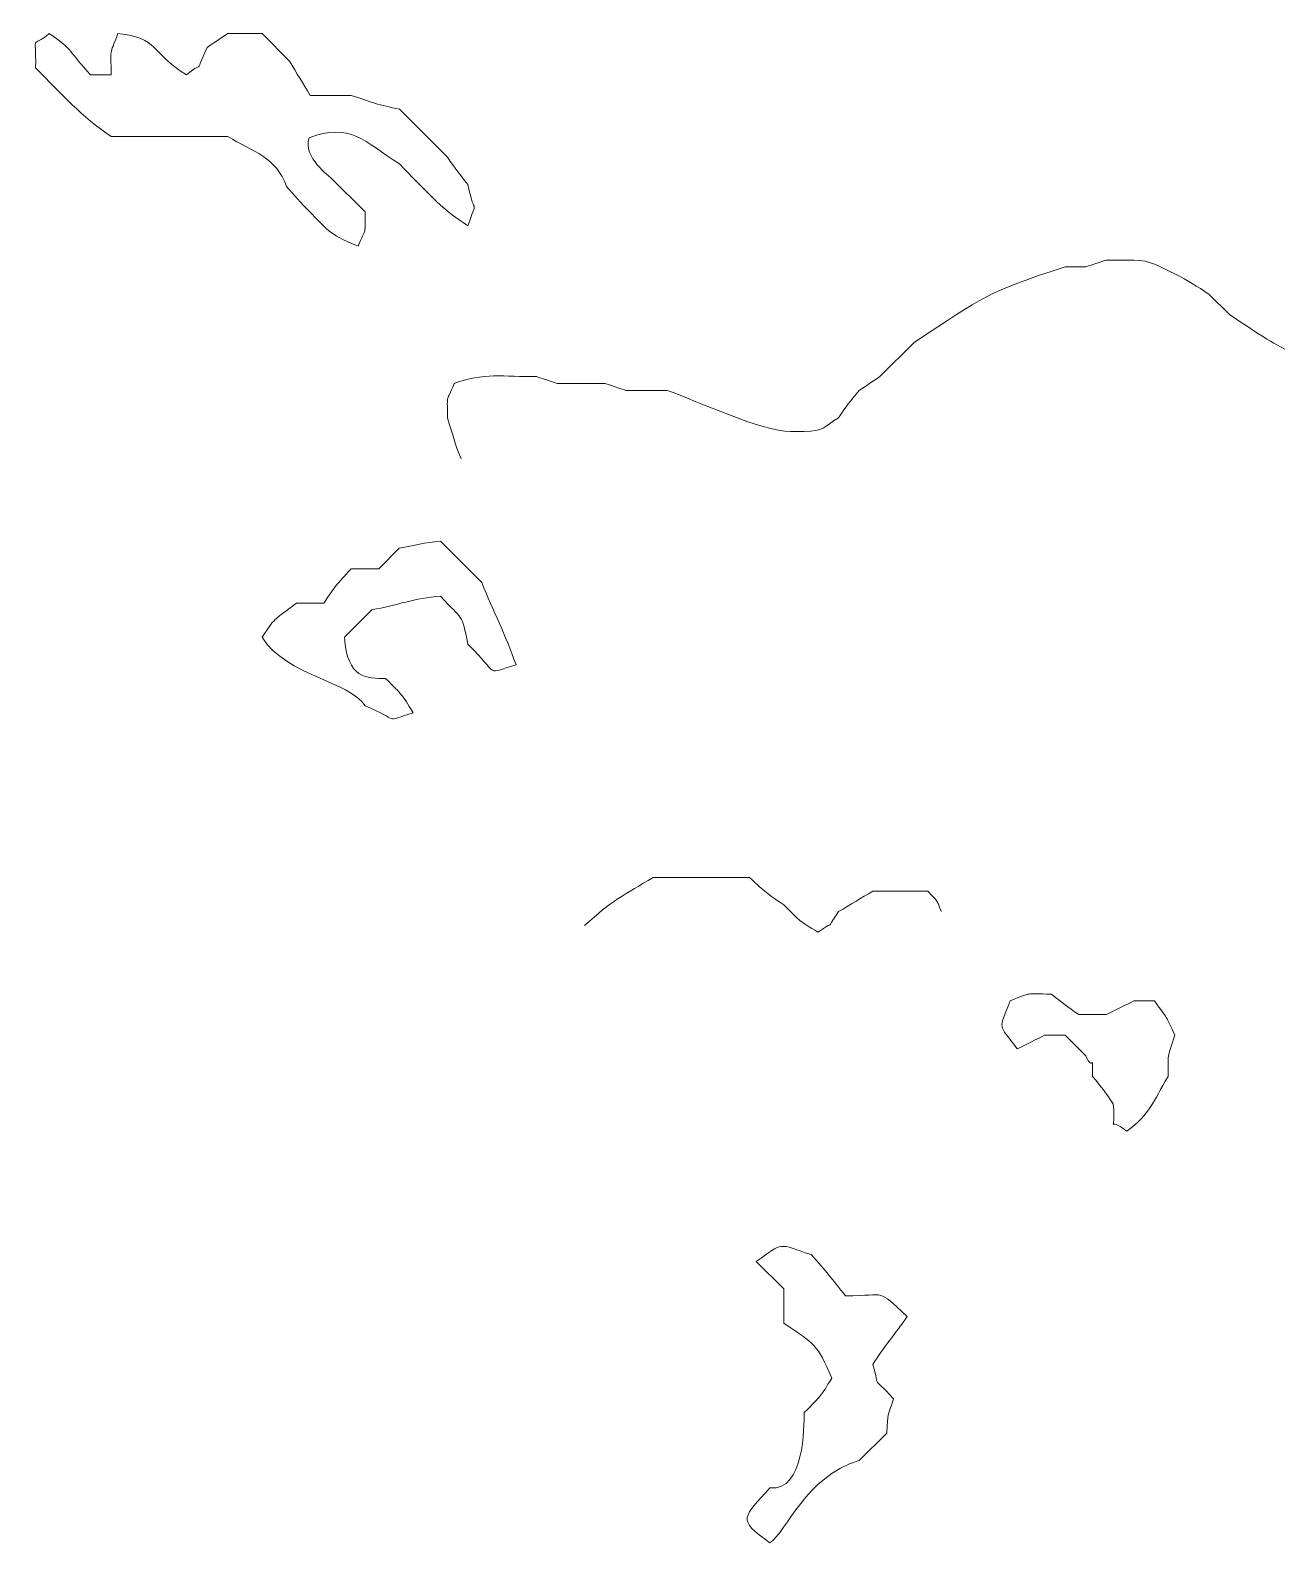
# Model space of a CAD drawing. Header units: millimetres. Extents: x -1760 to -1105, y 422 to 906.
# Drawn here: x -1434.52 to -1408.93, y 548.18 to 579.05 of the extents above; entities that cross this region are included whole.
import ezdxf

# ---------------------------------------------------------------- set-up
doc = ezdxf.new("R2010")
doc.units = ezdxf.units.MM
doc.header["$MEASUREMENT"] = 0
doc.layers.add('layer 1', color=7, linetype='Continuous')

msp = doc.modelspace()

# ---------------------------------------------------------------- linework, layer by layer
at = {"layer": 'layer 1', "color": 225, "lineweight": 0}
for points, knots in [([(-1428.9536, 575.4777), (-1428.4207, 574.9447), (-1428.4819, 574.9117), (-1427.8335, 574.6378), (-1427.8335, 574.6378), (-1427.6693, 575.0606), (-1427.6935, 574.7752), (-1427.6935, 575.3377), (-1427.6935, 575.3377), (-1427.6935, 575.3377), (-1428.3934, 576.0376), (-1428.3934, 576.0376), (-1428.3934, 576.0376), (-1428.3934, 576.0376), (-1428.9767, 576.465), (-1428.8333, 576.8523), (-1428.8333, 576.8523), (-1428.0036, 577.1691), (-1427.7009, 576.78), (-1426.9936, 576.3175), (-1426.9936, 576.3175), (-1426.5074, 575.8314), (-1426.1471, 575.3962), (-1425.5934, 575.0574), (-1425.5934, 575.0574), (-1425.3935, 575.6994), (-1425.4526, 575.1525), (-1425.5934, 575.8974), (-1425.5934, 575.8974), (-1425.7924, 576.1491), (-1425.8425, 576.2016), (-1426.0134, 576.4576), (-1426.0134, 576.4576), (-1426.0134, 576.4576), (-1426.9936, 577.4376), (-1426.9936, 577.4376), (-1426.9936, 577.4376), (-1427.3906, 577.5125), (-1427.6058, 577.5901), (-1427.9736, 577.7175), (-1427.9736, 577.7175), (-1427.9736, 577.7175), (-1428.8135, 577.7177), (-1428.8135, 577.7177), (-1428.8135, 577.7177), (-1428.9569, 577.9604), (-1429.0885, 578.1752), (-1429.2337, 578.4174), (-1429.2337, 578.4174), (-1429.2337, 578.4174), (-1429.7935, 578.9776), (-1429.7935, 578.9776), (-1429.7935, 578.9776), (-1429.7935, 578.9776), (-1430.4934, 578.9774), (-1430.4934, 578.9774), (-1430.4934, 578.9774), (-1430.5102, 578.9691), (-1430.8896, 578.7127), (-1430.9134, 578.6975), (-1430.9134, 578.6975), (-1431.2029, 578.0888), (-1430.9261, 578.477), (-1431.3334, 578.1377), (-1431.3334, 578.1377), (-1432.0749, 578.5911), (-1431.8952, 578.8949), (-1432.7336, 578.9776), (-1432.7336, 578.9776), (-1432.9197, 578.4985), (-1432.8736, 578.713), (-1432.8736, 578.1377), (-1432.8736, 578.1377), (-1432.8736, 578.1377), (-1433.2936, 578.1377), (-1433.2936, 578.1377), (-1433.2936, 578.1377), (-1433.718, 578.5973), (-1433.6573, 578.6621), (-1434.1337, 578.9776), (-1434.1337, 578.9776), (-1434.5221, 578.6437), (-1434.3969, 579.0468), (-1434.4135, 578.2775), (-1434.4135, 578.2775), (-1433.8743, 577.7383), (-1433.474, 577.2836), (-1432.8734, 576.8777), (-1432.8734, 576.8777), (-1432.8734, 576.8777), (-1430.4933, 576.8775), (-1430.4933, 576.8775), (-1430.4933, 576.8775), (-1429.9962, 576.5798), (-1429.4872, 576.4452), (-1429.2975, 575.8584), (-1429.2975, 575.8584), (-1429.2975, 575.8584), (-1428.9536, 575.4777), (-1428.9536, 575.4777)], [0, 0, 0, 0, 0.0384615, 0.0384615, 0.0384615, 0.0384615, 0.0769231, 0.0769231, 0.0769231, 0.0769231, 0.1153846, 0.1153846, 0.1153846, 0.1153846, 0.1538462, 0.1538462, 0.1538462, 0.1538462, 0.1923077, 0.1923077, 0.1923077, 0.1923077, 0.2307692, 0.2307692, 0.2307692, 0.2307692, 0.2692308, 0.2692308, 0.2692308, 0.2692308, 0.3076923, 0.3076923, 0.3076923, 0.3076923, 0.3461538, 0.3461538, 0.3461538, 0.3461538, 0.3846154, 0.3846154, 0.3846154, 0.3846154, 0.4230769, 0.4230769, 0.4230769, 0.4230769, 0.4615385, 0.4615385, 0.4615385, 0.4615385, 0.5, 0.5, 0.5, 0.5, 0.5384615, 0.5384615, 0.5384615, 0.5384615, 0.5769231, 0.5769231, 0.5769231, 0.5769231, 0.6153846, 0.6153846, 0.6153846, 0.6153846, 0.6538462, 0.6538462, 0.6538462, 0.6538462, 0.6923077, 0.6923077, 0.6923077, 0.6923077, 0.7307692, 0.7307692, 0.7307692, 0.7307692, 0.7692308, 0.7692308, 0.7692308, 0.7692308, 0.8076923, 0.8076923, 0.8076923, 0.8076923, 0.8461538, 0.8461538, 0.8461538, 0.8461538, 0.8846154, 0.8846154, 0.8846154, 0.8846154, 0.9230769, 0.9230769, 0.9230769, 0.9230769, 1, 1, 1, 1]), ([(-1425.7336, 570.2965), (-1425.8684, 570.6258), (-1425.9038, 570.7983), (-1426.0134, 571.1365), (-1426.0134, 571.1365), (-1426.0134, 571.6992), (-1426.0377, 571.4134), (-1425.8733, 571.8366), (-1425.8733, 571.8366), (-1425.2941, 572.0613), (-1424.8556, 571.9764), (-1424.1932, 571.9764), (-1424.1932, 571.9764), (-1424.1848, 571.9731), (-1423.7967, 571.845), (-1423.7732, 571.8367), (-1423.7732, 571.8367), (-1423.7732, 571.8367), (-1422.7932, 571.8367), (-1422.7932, 571.8367), (-1422.7932, 571.8367), (-1422.7848, 571.8334), (-1422.3965, 571.705), (-1422.3733, 571.6967), (-1422.3733, 571.6967), (-1422.3733, 571.6967), (-1421.5333, 571.6967), (-1421.5333, 571.6967), (-1421.5333, 571.6967), (-1420.8995, 571.4771), (-1419.6087, 570.8565), (-1419.0132, 570.8567), (-1419.0132, 570.8567), (-1419.0132, 570.8567), (-1418.7331, 570.8567), (-1418.7331, 570.8567), (-1418.7331, 570.8567), (-1418.3257, 570.8567), (-1418.3525, 570.9523), (-1418.0331, 571.1365), (-1418.0331, 571.1365), (-1417.8636, 571.4014), (-1417.8177, 571.443), (-1417.6131, 571.6967), (-1417.6131, 571.6967), (-1417.5969, 571.705), (-1417.2169, 571.9613), (-1417.1933, 571.9766), (-1417.1933, 571.9766), (-1417.1933, 571.9766), (-1416.4932, 572.6765), (-1416.4932, 572.6765), (-1416.4932, 572.6765), (-1415.0435, 573.6248), (-1415.0387, 573.6895), (-1413.4129, 574.2167), (-1413.4129, 574.2167), (-1413.4129, 574.2167), (-1412.9931, 574.2167), (-1412.9931, 574.2167), (-1412.9931, 574.2167), (-1412.9847, 574.2201), (-1412.5964, 574.3481), (-1412.573, 574.3566), (-1412.573, 574.3566), (-1412.573, 574.3566), (-1412.0131, 574.3568), (-1412.0131, 574.3568), (-1412.0131, 574.3568), (-1411.6785, 574.3566), (-1411.4457, 574.2033), (-1411.1732, 574.0765), (-1411.1732, 574.0765), (-1410.9047, 573.9357), (-1410.7303, 573.825), (-1410.4729, 573.6567), (-1410.4729, 573.6567), (-1410.4729, 573.6567), (-1410.0529, 573.2365), (-1410.0529, 573.2365), (-1410.0529, 573.2365), (-1409.6612, 572.9806), (-1409.3424, 572.7557), (-1408.933, 572.5366)], [0, 0, 0, 0, 0.0454545, 0.0454545, 0.0454545, 0.0454545, 0.0909091, 0.0909091, 0.0909091, 0.0909091, 0.1363636, 0.1363636, 0.1363636, 0.1363636, 0.1818182, 0.1818182, 0.1818182, 0.1818182, 0.2272727, 0.2272727, 0.2272727, 0.2272727, 0.2727273, 0.2727273, 0.2727273, 0.2727273, 0.3181818, 0.3181818, 0.3181818, 0.3181818, 0.3636364, 0.3636364, 0.3636364, 0.3636364, 0.4090909, 0.4090909, 0.4090909, 0.4090909, 0.4545455, 0.4545455, 0.4545455, 0.4545455, 0.5, 0.5, 0.5, 0.5, 0.5454545, 0.5454545, 0.5454545, 0.5454545, 0.5909091, 0.5909091, 0.5909091, 0.5909091, 0.6363636, 0.6363636, 0.6363636, 0.6363636, 0.6818182, 0.6818182, 0.6818182, 0.6818182, 0.7272727, 0.7272727, 0.7272727, 0.7272727, 0.7727273, 0.7727273, 0.7727273, 0.7727273, 0.8181818, 0.8181818, 0.8181818, 0.8181818, 0.8636364, 0.8636364, 0.8636364, 0.8636364, 0.9090909, 0.9090909, 0.9090909, 0.9090909, 1, 1, 1, 1]), ([(-1424.6132, 566.0962), (-1425.2699, 565.9059), (-1424.9171, 565.8547), (-1425.5934, 566.5162), (-1425.5934, 566.5162), (-1425.7304, 567.1665), (-1425.6881, 566.9921), (-1426.1534, 567.4962), (-1426.1534, 567.4962), (-1426.6838, 567.4554), (-1427.0445, 567.3124), (-1427.5534, 567.2163), (-1427.5534, 567.2163), (-1427.5534, 567.2163), (-1428.1134, 566.6564), (-1428.1134, 566.6564), (-1428.1134, 566.6564), (-1428.0604, 565.8191), (-1427.6564, 565.8127), (-1427.2735, 565.8164), (-1427.2735, 565.8164), (-1426.9177, 565.4607), (-1426.95, 565.5028), (-1426.7136, 565.1164), (-1426.7136, 565.1164), (-1427.3522, 564.9174), (-1426.947, 564.9569), (-1427.6936, 565.2562), (-1427.6936, 565.2562), (-1428.0355, 565.7831), (-1429.2619, 565.8392), (-1429.7939, 566.6566), (-1429.7939, 566.6566), (-1429.4736, 567.1395), (-1429.5678, 566.9721), (-1429.0938, 567.3563), (-1429.0938, 567.3563), (-1429.0938, 567.3563), (-1428.5338, 567.3565), (-1428.5338, 567.3565), (-1428.5338, 567.3565), (-1428.3057, 567.6976), (-1428.2764, 567.7285), (-1427.9737, 568.0566), (-1427.9737, 568.0566), (-1427.9737, 568.0566), (-1427.4139, 568.0564), (-1427.4139, 568.0564), (-1427.4139, 568.0564), (-1427.4139, 568.0564), (-1426.9939, 568.4765), (-1426.9939, 568.4765), (-1426.9939, 568.4765), (-1426.6826, 568.5353), (-1426.4864, 568.5908), (-1426.154, 568.6162), (-1426.154, 568.6162), (-1426.154, 568.6162), (-1425.314, 567.7763), (-1425.314, 567.7763), (-1425.314, 567.7763), (-1425.0725, 567.1743), (-1424.8339, 566.7314), (-1424.6139, 566.0962), (-1424.6139, 566.0962), (-1424.6139, 566.0962), (-1424.6132, 566.0962), (-1424.6132, 566.0962)], [0, 0, 0, 0, 0.0555556, 0.0555556, 0.0555556, 0.0555556, 0.1111111, 0.1111111, 0.1111111, 0.1111111, 0.1666667, 0.1666667, 0.1666667, 0.1666667, 0.2222222, 0.2222222, 0.2222222, 0.2222222, 0.2777778, 0.2777778, 0.2777778, 0.2777778, 0.3333333, 0.3333333, 0.3333333, 0.3333333, 0.3888889, 0.3888889, 0.3888889, 0.3888889, 0.4444444, 0.4444444, 0.4444444, 0.4444444, 0.5, 0.5, 0.5, 0.5, 0.5555556, 0.5555556, 0.5555556, 0.5555556, 0.6111111, 0.6111111, 0.6111111, 0.6111111, 0.6666667, 0.6666667, 0.6666667, 0.6666667, 0.7222222, 0.7222222, 0.7222222, 0.7222222, 0.7777778, 0.7777778, 0.7777778, 0.7777778, 0.8333333, 0.8333333, 0.8333333, 0.8333333, 0.8888889, 0.8888889, 0.8888889, 0.8888889, 1, 1, 1, 1]), ([(-1423.2134, 560.7765), (-1422.6744, 561.2743), (-1422.3909, 561.4105), (-1421.8131, 561.7567), (-1421.8131, 561.7567), (-1421.8131, 561.7567), (-1419.8532, 561.7569), (-1419.8532, 561.7569), (-1419.8532, 561.7569), (-1419.5239, 561.4535), (-1419.4925, 561.4262), (-1419.1529, 561.1967), (-1419.1529, 561.1967), (-1418.7972, 560.8411), (-1418.8395, 560.873), (-1418.453, 560.6368), (-1418.453, 560.6368), (-1418.0202, 560.9485), (-1418.3513, 560.6181), (-1418.0331, 561.0568), (-1418.0331, 561.0568), (-1417.7902, 561.2), (-1417.5752, 561.3316), (-1417.3332, 561.4766), (-1417.3332, 561.4766), (-1417.3332, 561.4766), (-1416.2133, 561.4766), (-1416.2133, 561.4766), (-1416.2133, 561.4766), (-1415.9221, 561.1859), (-1416.0279, 561.2235), (-1415.933, 561.0568)], [0, 0, 0, 0, 0.1111111, 0.1111111, 0.1111111, 0.1111111, 0.2222222, 0.2222222, 0.2222222, 0.2222222, 0.3333333, 0.3333333, 0.3333333, 0.3333333, 0.4444444, 0.4444444, 0.4444444, 0.4444444, 0.5555556, 0.5555556, 0.5555556, 0.5555556, 0.6666667, 0.6666667, 0.6666667, 0.6666667, 0.7777778, 0.7777778, 0.7777778, 0.7777778, 1, 1, 1, 1]), ([(-1411.3125, 557.6957), (-1411.6344, 557.1583), (-1411.6644, 556.944), (-1412.1525, 556.5758), (-1412.1525, 556.5758), (-1412.5892, 556.9374), (-1412.3594, 556.4095), (-1412.4328, 557.1357), (-1412.4328, 557.1357), (-1412.6021, 557.4008), (-1412.6481, 557.4419), (-1412.8526, 557.6956), (-1412.8526, 557.6956), (-1412.8526, 558.2536), (-1412.8289, 557.7361), (-1412.9924, 558.1155), (-1412.9924, 558.1155), (-1412.9924, 558.1155), (-1413.4126, 558.5357), (-1413.4126, 558.5357), (-1413.4126, 558.5357), (-1413.4126, 558.5357), (-1413.8326, 558.5355), (-1413.8326, 558.5355), (-1413.8326, 558.5355), (-1413.9218, 558.4849), (-1414.2954, 558.3067), (-1414.3924, 558.2558), (-1414.3924, 558.2558), (-1414.7808, 558.801), (-1414.7778, 558.6036), (-1414.5325, 559.236), (-1414.5325, 559.236), (-1414.0534, 559.4219), (-1414.2679, 559.3756), (-1413.6925, 559.3756), (-1413.6925, 559.3756), (-1413.4408, 559.1769), (-1413.3882, 559.1268), (-1413.1325, 558.9558), (-1413.1325, 558.9558), (-1413.1325, 558.9558), (-1412.5725, 558.9557), (-1412.5725, 558.9557), (-1412.5725, 558.9557), (-1412.4832, 559.0068), (-1412.1094, 559.185), (-1412.0126, 559.236), (-1412.0126, 559.236), (-1412.0126, 559.236), (-1411.5926, 559.236), (-1411.5926, 559.236), (-1411.5926, 559.236), (-1411.2991, 558.8331), (-1411.3795, 558.9606), (-1411.1726, 558.5357), (-1411.1726, 558.5357), (-1411.3226, 558.073), (-1411.3127, 558.2242), (-1411.3125, 557.6957)], [0, 0, 0, 0, 0.0625, 0.0625, 0.0625, 0.0625, 0.125, 0.125, 0.125, 0.125, 0.1875, 0.1875, 0.1875, 0.1875, 0.25, 0.25, 0.25, 0.25, 0.3125, 0.3125, 0.3125, 0.3125, 0.375, 0.375, 0.375, 0.375, 0.4375, 0.4375, 0.4375, 0.4375, 0.5, 0.5, 0.5, 0.5, 0.5625, 0.5625, 0.5625, 0.5625, 0.625, 0.625, 0.625, 0.625, 0.6875, 0.6875, 0.6875, 0.6875, 0.75, 0.75, 0.75, 0.75, 0.8125, 0.8125, 0.8125, 0.8125, 0.875, 0.875, 0.875, 0.875, 1, 1, 1, 1]), ([(-1416.6329, 552.796), (-1416.8728, 552.441), (-1417.1107, 552.179), (-1417.3328, 551.8158), (-1417.3328, 551.8158), (-1417.1799, 551.2523), (-1417.3735, 551.6269), (-1416.9128, 551.1161), (-1416.9128, 551.1161), (-1417.0492, 550.7051), (-1417.0188, 550.8584), (-1417.0527, 550.416), (-1417.0527, 550.416), (-1417.0527, 550.416), (-1417.6129, 549.856), (-1417.6129, 549.856), (-1417.6129, 549.856), (-1418.7287, 549.5145), (-1419.0741, 548.4199), (-1419.4329, 548.1761), (-1419.4329, 548.1761), (-1420.1294, 548.6486), (-1419.9703, 548.7), (-1419.4329, 549.2962), (-1419.4329, 549.2962), (-1418.7249, 549.2185), (-1418.742, 550.5497), (-1418.7328, 550.8362), (-1418.7328, 550.8362), (-1418.377, 551.192), (-1418.4095, 551.1498), (-1418.1729, 551.5363), (-1418.1729, 551.5363), (-1418.4703, 552.2394), (-1418.513, 552.2238), (-1419.1529, 552.6563), (-1419.1529, 552.6563), (-1419.1529, 552.6563), (-1419.1529, 553.3564), (-1419.1529, 553.3564), (-1419.1529, 553.3564), (-1419.1529, 553.3564), (-1419.7132, 553.9161), (-1419.7132, 553.9161), (-1419.7132, 553.9161), (-1419.136, 554.3273), (-1419.2882, 554.2817), (-1418.5929, 554.0561), (-1418.5929, 554.0561), (-1418.292, 553.7304), (-1418.1588, 553.5443), (-1417.8928, 553.2162), (-1417.8928, 553.2162), (-1417.0107, 553.216), (-1417.2781, 553.3779), (-1416.6329, 552.7962), (-1416.6329, 552.7962), (-1416.6329, 552.7962), (-1416.6329, 552.796), (-1416.6329, 552.796)], [0, 0, 0, 0, 0.0625, 0.0625, 0.0625, 0.0625, 0.125, 0.125, 0.125, 0.125, 0.1875, 0.1875, 0.1875, 0.1875, 0.25, 0.25, 0.25, 0.25, 0.3125, 0.3125, 0.3125, 0.3125, 0.375, 0.375, 0.375, 0.375, 0.4375, 0.4375, 0.4375, 0.4375, 0.5, 0.5, 0.5, 0.5, 0.5625, 0.5625, 0.5625, 0.5625, 0.625, 0.625, 0.625, 0.625, 0.6875, 0.6875, 0.6875, 0.6875, 0.75, 0.75, 0.75, 0.75, 0.8125, 0.8125, 0.8125, 0.8125, 0.875, 0.875, 0.875, 0.875, 1, 1, 1, 1])]:
    msp.add_open_spline(points, degree=3, knots=knots, dxfattribs=at)

doc.saveas('drawing.dxf')
